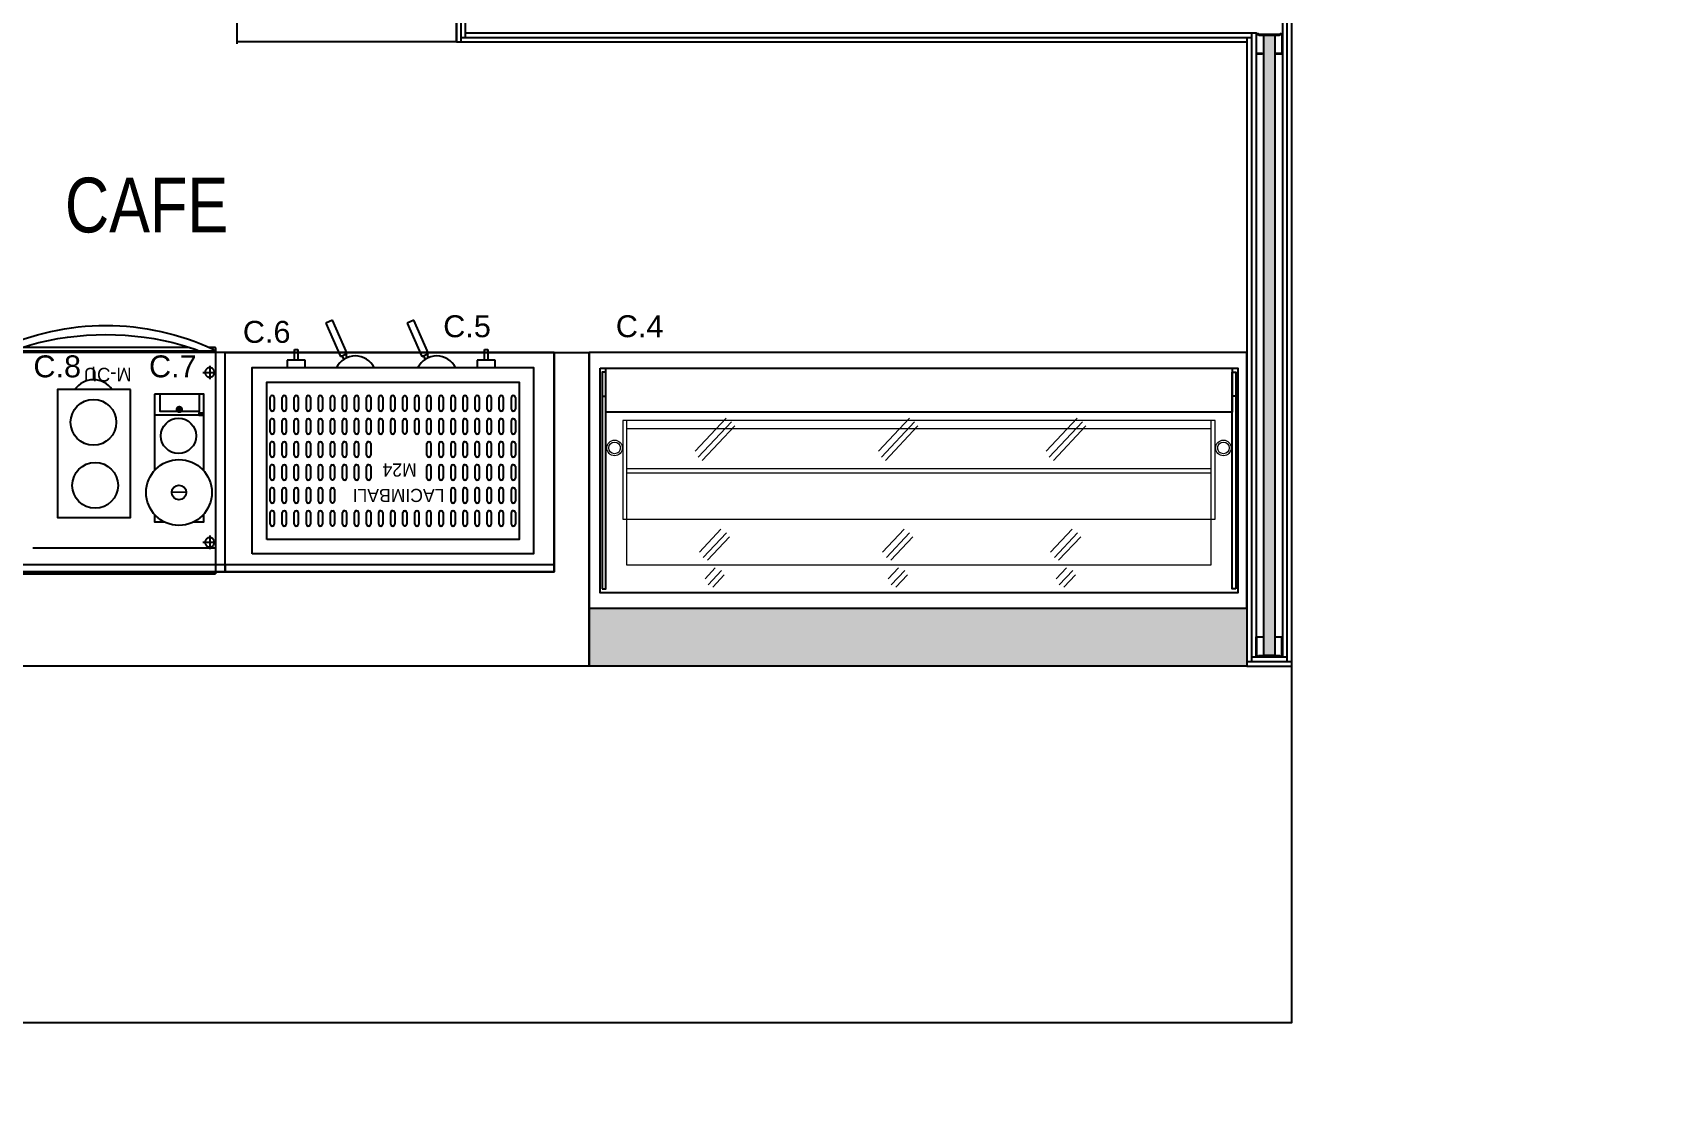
# Model space of a CAD drawing. Extents: x 58467 to 79089, y -33726 to -17391.
# Drawn here: x 69579.9 to 70025.9, y -19751.6 to -19455.5 of the extents above; entities that cross this region are included whole.
import ezdxf

# ---------------------------------------------------------------- set-up
doc = ezdxf.new("R2010")
doc.units = 0
doc.header["$LTSCALE"] = 100
doc.linetypes.add('DASHDOT', pattern=[1, 0.5, -0.25, 0, -0.25])
doc.linetypes.add('DASHED', pattern=[0.75, 0.5, -0.25])
for name, color, linetype in [('BA_elev2', 9, 'Continuous'), ('BA_elev4', 252, 'Continuous'), ('BA_furn-electronic', 230, 'Continuous'), ('BA_mat_insul', 8, 'Continuous'), ('BA_mat_metal', 122, 'Continuous'), ('BA_text_material', 12, 'Continuous'), ('BA_wall_gyps', 45, 'Continuous')]:
    doc.layers.add(name, color=color, linetype=linetype)
doc.layers.add('GRC-Ekipman', color=4, linetype='Continuous', lineweight=25)
doc.styles.add('antet', font='arial.ttf')
doc.styles.add('text2', font='arial.ttf', dxfattribs={"width": 0.8})

# ---------------------------------------------------------------- blocks, each defined once
blk = doc.blocks.new('A$C6D3E7C94')
blk.add_lwpolyline([(0, 0), (-180, 0), (-180, -70), (0, -70)], close=True)
at = {"layer": 'BA_elev4', "lineweight": 0}
for p, q in [((-151.01, -27.03), (-142.52, -17.98)), ((-150.17, -28.67), (-141.09, -19)), ((-149.05, -29.52), (-140.18, -20.06)), ((-100.88, -27.03), (-92.39, -17.98)), ((-100.04, -28.67), (-90.96, -19)), ((-98.92, -29.52), (-90.05, -20.06)), ((-54.92, -27.03), (-46.43, -17.98)), ((-54.09, -28.67), (-45.01, -19)), ((-52.97, -29.52), (-44.09, -20.06)), ((-149.83, -54.63), (-143.96, -48.38)), ((-99.7, -54.63), (-93.83, -48.38)), ((-53.75, -54.63), (-47.88, -48.38)), ((-148.8, -56.07), (-142.47, -49.32)), ((-147.63, -56.86), (-141.6, -50.43)), ((-98.67, -56.07), (-92.34, -49.32)), ((-97.5, -56.86), (-91.47, -50.43)), ((-52.71, -56.07), (-46.38, -49.32)), ((-51.55, -56.86), (-45.51, -50.43)), ((-148.31, -61.92), (-145.49, -58.91)), ((-147.47, -63.57), (-143.79, -59.64)), ((-146.19, -64.24), (-143.04, -60.88)), ((-98.18, -61.92), (-95.36, -58.91)), ((-97.34, -63.57), (-93.66, -59.64)), ((-96.06, -64.24), (-92.91, -60.88)), ((-52.22, -61.92), (-49.4, -58.91)), ((-51.39, -63.57), (-47.7, -59.64)), ((-50.11, -64.24), (-46.95, -60.88))]:
    blk.add_line(p, q, dxfattribs=at)
at = {"layer": 'BA_elev4'}
for points in [[(-177, -4.25), (-2.5, -4.25), (-2.5, -65.75), (-177, -65.75)], [(-175.45, -4.25), (-4.05, -4.25), (-4.05, -16.36), (-175.45, -16.36)], [(-176.48, -64.65), (-175.45, -64.65), (-175.45, -5.35), (-176.48, -5.35)], [(-176.48, -11.96), (-175.45, -11.96), (-175.45, -5.35), (-176.48, -5.35)], [(-3.02, -64.65), (-4.05, -64.65), (-4.05, -5.35), (-3.02, -5.35)], [(-3.02, -11.96), (-4.05, -11.96), (-4.05, -5.35), (-3.02, -5.35)]]:
    blk.add_lwpolyline(points, close=True, dxfattribs=at)
at = {"layer": 'BA_elev4', "lineweight": 0}
for points in [[(-170.79, -45.58), (-8.74, -45.58), (-8.74, -18.61), (-170.79, -18.61)], [(-169.76, -58.1), (-9.78, -58.1), (-9.78, -18.61), (-169.76, -18.61)], [(-169.76, -20.81), (-9.78, -20.81), (-9.78, -18.61), (-169.76, -18.61)], [(-169.76, -32.92), (-9.78, -32.92), (-9.78, -31.82), (-169.76, -31.82)]]:
    blk.add_lwpolyline(points, close=True, dxfattribs=at)
for centre, radius in [((-173.06, -26.11), 2.14), ((-173.06, -26.11), 1.59), ((-6.44, -26.11), 2.14), ((-6.44, -26.11), 1.59)]:
    blk.add_circle(centre, radius, dxfattribs=at)
blk = doc.blocks.new('A$C02462C33')
at = {"color": 251, "ltscale": 44}
for p, q in [((7.63, 71.5), (7.63, 71.6)), ((8.13, 72.1), (11.33, 72.1)), ((11.83, 71.6), (11.83, 71.5)), ((13.93, 71.5), (13.93, 71.6)), ((14.43, 72.1), (17.63, 72.1)), ((18.13, 71.6), (18.13, 71.5)), ((20.23, 71.5), (20.23, 71.6)), ((20.73, 72.1), (23.93, 72.1)), ((24.43, 71.6), (24.43, 71.5)), ((26.53, 71.5), (26.53, 71.6)), ((27.03, 72.1), (30.23, 72.1)), ((30.73, 71.6), (30.73, 71.5)), ((32.83, 71.5), (32.83, 71.6)), ((33.33, 72.1), (36.53, 72.1)), ((37.03, 71.6), (37.03, 71.5)), ((39.13, 71.5), (39.13, 71.6)), ((39.63, 72.1), (42.83, 72.1)), ((43.33, 71.6), (43.33, 71.5)), ((7.63, 68.2), (7.63, 68.3)), ((11.33, 71), (8.13, 71)), ((8.13, 68.8), (11.33, 68.8)), ((11.33, 67.7), (8.13, 67.7)), ((11.83, 68.3), (11.83, 68.2)), ((13.93, 68.2), (13.93, 68.3)), ((17.63, 71), (14.43, 71)), ((14.43, 68.8), (17.63, 68.8)), ((17.63, 67.7), (14.43, 67.7)), ((18.13, 68.3), (18.13, 68.2)), ((20.23, 68.2), (20.23, 68.3)), ((23.93, 71), (20.73, 71)), ((20.73, 68.8), (23.93, 68.8)), ((23.93, 67.7), (20.73, 67.7)), ((24.43, 68.3), (24.43, 68.2)), ((26.53, 68.2), (26.53, 68.3)), ((30.23, 71), (27.03, 71)), ((27.03, 68.8), (30.23, 68.8)), ((30.23, 67.7), (27.03, 67.7)), ((30.73, 68.3), (30.73, 68.2)), ((32.83, 68.2), (32.83, 68.3)), ((36.53, 71), (33.33, 71)), ((33.33, 68.8), (36.53, 68.8)), ((36.53, 67.7), (33.33, 67.7)), ((37.03, 68.3), (37.03, 68.2)), ((39.13, 68.2), (39.13, 68.3)), ((42.83, 71), (39.63, 71)), ((39.63, 68.8), (42.83, 68.8)), ((42.83, 67.7), (39.63, 67.7)), ((43.33, 68.3), (43.33, 68.2)), ((7.63, 64.9), (7.63, 65)), ((8.13, 65.5), (11.33, 65.5)), ((11.33, 64.4), (8.13, 64.4)), ((11.83, 65), (11.83, 64.9)), ((13.93, 64.9), (13.93, 65)), ((14.43, 65.5), (17.63, 65.5)), ((17.63, 64.4), (14.43, 64.4)), ((18.13, 65), (18.13, 64.9)), ((20.23, 64.9), (20.23, 65)), ((20.73, 65.5), (23.93, 65.5)), ((23.93, 64.4), (20.73, 64.4)), ((24.43, 65), (24.43, 64.9)), ((26.53, 64.9), (26.53, 65)), ((27.03, 65.5), (30.23, 65.5)), ((30.23, 64.4), (27.03, 64.4)), ((30.73, 65), (30.73, 64.9)), ((32.83, 64.9), (32.83, 65)), ((33.33, 65.5), (36.53, 65.5)), ((36.53, 64.4), (33.33, 64.4)), ((37.03, 65), (37.03, 64.9)), ((39.13, 64.9), (39.13, 65)), ((39.63, 65.5), (42.83, 65.5)), ((42.83, 64.4), (39.63, 64.4)), ((43.33, 65), (43.33, 64.9)), ((7.63, 61.6), (7.63, 61.7)), ((7.63, 58.3), (7.63, 58.4)), ((8.13, 62.2), (11.33, 62.2)), ((11.33, 61.1), (8.13, 61.1)), ((8.13, 58.9), (11.33, 58.9)), ((11.83, 61.7), (11.83, 61.6)), ((11.83, 58.4), (11.83, 58.3)), ((13.93, 61.6), (13.93, 61.7)), ((13.93, 58.3), (13.93, 58.4)), ((14.43, 62.2), (17.63, 62.2)), ((17.63, 61.1), (14.43, 61.1)), ((14.43, 58.9), (17.63, 58.9)), ((18.13, 61.7), (18.13, 61.6)), ((18.13, 58.4), (18.13, 58.3)), ((20.23, 61.6), (20.23, 61.7)), ((20.23, 58.3), (20.23, 58.4)), ((20.73, 62.2), (23.93, 62.2)), ((23.93, 61.1), (20.73, 61.1)), ((20.73, 58.9), (23.93, 58.9)), ((24.43, 61.7), (24.43, 61.6)), ((24.43, 58.4), (24.43, 58.3)), ((26.53, 61.6), (26.53, 61.7)), ((26.53, 58.3), (26.53, 58.4)), ((27.03, 62.2), (30.23, 62.2)), ((30.23, 61.1), (27.03, 61.1)), ((27.03, 58.9), (30.23, 58.9)), ((30.73, 61.7), (30.73, 61.6)), ((30.73, 58.4), (30.73, 58.3)), ((32.83, 61.6), (32.83, 61.7)), ((32.83, 58.3), (32.83, 58.4)), ((33.33, 62.2), (36.53, 62.2)), ((36.53, 61.1), (33.33, 61.1)), ((33.33, 58.9), (36.53, 58.9)), ((37.03, 61.7), (37.03, 61.6)), ((37.03, 58.4), (37.03, 58.3)), ((39.13, 61.6), (39.13, 61.7)), ((39.13, 58.3), (39.13, 58.4)), ((39.63, 62.2), (42.83, 62.2)), ((42.83, 61.1), (39.63, 61.1)), ((39.63, 58.9), (42.83, 58.9)), ((43.33, 61.7), (43.33, 61.6)), ((43.33, 58.4), (43.33, 58.3)), ((7.63, 55), (7.63, 55.1)), ((11.33, 57.8), (8.13, 57.8)), ((8.13, 55.6), (11.33, 55.6)), ((11.33, 54.5), (8.13, 54.5)), ((11.83, 55.1), (11.83, 55)), ((13.93, 55), (13.93, 55.1)), ((17.63, 57.8), (14.43, 57.8)), ((14.43, 55.6), (17.63, 55.6)), ((17.63, 54.5), (14.43, 54.5)), ((18.13, 55.1), (18.13, 55)), ((20.23, 55), (20.23, 55.1)), ((23.93, 57.8), (20.73, 57.8)), ((20.73, 55.6), (23.93, 55.6)), ((23.93, 54.5), (20.73, 54.5)), ((24.43, 55.1), (24.43, 55)), ((26.53, 55), (26.53, 55.1)), ((30.23, 57.8), (27.03, 57.8)), ((27.03, 55.6), (30.23, 55.6)), ((30.23, 54.5), (27.03, 54.5)), ((30.73, 55.1), (30.73, 55)), ((32.83, 55), (32.83, 55.1)), ((36.53, 57.8), (33.33, 57.8)), ((33.33, 55.6), (36.53, 55.6)), ((36.53, 54.5), (33.33, 54.5)), ((37.03, 55.1), (37.03, 55)), ((39.13, 55), (39.13, 55.1)), ((42.83, 57.8), (39.63, 57.8)), ((39.63, 55.6), (42.83, 55.6)), ((42.83, 54.5), (39.63, 54.5)), ((43.33, 55.1), (43.33, 55)), ((7.63, 51.7), (7.63, 51.8)), ((8.13, 52.3), (11.33, 52.3)), ((11.33, 51.2), (8.13, 51.2)), ((11.83, 51.8), (11.83, 51.7)), ((20.23, 51.7), (20.23, 51.8)), ((20.73, 52.3), (23.93, 52.3)), ((23.93, 51.2), (20.73, 51.2)), ((24.43, 51.8), (24.43, 51.7)), ((26.53, 51.7), (26.53, 51.8)), ((27.03, 52.3), (30.23, 52.3)), ((30.23, 51.2), (27.03, 51.2)), ((30.73, 51.8), (30.73, 51.7)), ((32.83, 51.7), (32.83, 51.8)), ((33.33, 52.3), (36.53, 52.3)), ((36.53, 51.2), (33.33, 51.2)), ((37.03, 51.8), (37.03, 51.7)), ((39.13, 51.7), (39.13, 51.8)), ((39.63, 52.3), (42.83, 52.3)), ((42.83, 51.2), (39.63, 51.2)), ((43.33, 51.8), (43.33, 51.7)), ((7.63, 48.4), (7.63, 48.5)), ((7.63, 45.1), (7.63, 45.2)), ((8.13, 49), (11.33, 49)), ((11.33, 47.9), (8.13, 47.9)), ((8.13, 45.7), (11.33, 45.7)), ((11.83, 48.5), (11.83, 48.4)), ((11.83, 45.2), (11.83, 45.1)), ((20.23, 48.4), (20.23, 48.5)), ((20.23, 45.1), (20.23, 45.2)), ((20.73, 49), (23.93, 49)), ((23.93, 47.9), (20.73, 47.9)), ((20.73, 45.7), (23.93, 45.7)), ((24.43, 48.5), (24.43, 48.4)), ((24.43, 45.2), (24.43, 45.1)), ((26.53, 48.4), (26.53, 48.5)), ((26.53, 45.1), (26.53, 45.2)), ((27.03, 49), (30.23, 49)), ((30.23, 47.9), (27.03, 47.9)), ((27.03, 45.7), (30.23, 45.7)), ((30.73, 48.5), (30.73, 48.4)), ((30.73, 45.2), (30.73, 45.1)), ((32.83, 48.4), (32.83, 48.5)), ((32.83, 45.1), (32.83, 45.2)), ((33.33, 49), (36.53, 49)), ((36.53, 47.9), (33.33, 47.9)), ((33.33, 45.7), (36.53, 45.7)), ((37.03, 48.5), (37.03, 48.4)), ((37.03, 45.2), (37.03, 45.1)), ((39.13, 48.4), (39.13, 48.5)), ((39.13, 45.1), (39.13, 45.2)), ((39.63, 49), (42.83, 49)), ((42.83, 47.9), (39.63, 47.9)), ((39.63, 45.7), (42.83, 45.7)), ((43.33, 48.5), (43.33, 48.4)), ((43.33, 45.2), (43.33, 45.1)), ((7.63, 41.8), (7.63, 41.9)), ((11.33, 44.6), (8.13, 44.6)), ((8.13, 42.4), (11.33, 42.4)), ((11.33, 41.3), (8.13, 41.3)), ((11.83, 41.9), (11.83, 41.8)), ((23.93, 44.6), (20.73, 44.6)), ((30.23, 44.6), (27.03, 44.6)), ((32.83, 41.8), (32.83, 41.9)), ((36.53, 44.6), (33.33, 44.6)), ((33.33, 42.4), (36.53, 42.4)), ((36.53, 41.3), (33.33, 41.3)), ((37.03, 41.9), (37.03, 41.8)), ((39.13, 41.8), (39.13, 41.9)), ((42.83, 44.6), (39.63, 44.6)), ((39.63, 42.4), (42.83, 42.4)), ((42.83, 41.3), (39.63, 41.3)), ((43.33, 41.9), (43.33, 41.8)), ((7.63, 38.5), (7.63, 38.6)), ((8.13, 39.1), (11.33, 39.1)), ((11.33, 38), (8.13, 38)), ((8.13, 35.8), (11.33, 35.8)), ((11.83, 38.6), (11.83, 38.5)), ((32.83, 38.5), (32.83, 38.6)), ((33.33, 39.1), (36.53, 39.1)), ((36.53, 38), (33.33, 38)), ((33.33, 35.8), (36.53, 35.8)), ((37.03, 38.6), (37.03, 38.5)), ((39.13, 38.5), (39.13, 38.6)), ((39.63, 39.1), (42.83, 39.1)), ((42.83, 38), (39.63, 38)), ((39.63, 35.8), (42.83, 35.8)), ((43.33, 38.6), (43.33, 38.5)), ((7.63, 35.2), (7.63, 35.3)), ((7.63, 31.9), (7.63, 32)), ((11.33, 34.7), (8.13, 34.7)), ((8.13, 32.5), (11.33, 32.5)), ((11.33, 31.4), (8.13, 31.4)), ((11.83, 35.3), (11.83, 35.2)), ((11.83, 32), (11.83, 31.9)), ((32.83, 35.2), (32.83, 35.3)), ((32.83, 31.9), (32.83, 32)), ((36.53, 34.7), (33.33, 34.7)), ((33.33, 32.5), (36.53, 32.5)), ((36.53, 31.4), (33.33, 31.4)), ((37.03, 35.3), (37.03, 35.2)), ((37.03, 32), (37.03, 31.9)), ((39.13, 35.2), (39.13, 35.3)), ((39.13, 31.9), (39.13, 32)), ((42.83, 34.7), (39.63, 34.7)), ((39.63, 32.5), (42.83, 32.5)), ((42.83, 31.4), (39.63, 31.4)), ((43.33, 35.3), (43.33, 35.2)), ((43.33, 32), (43.33, 31.9)), ((7.63, 28.6), (7.63, 28.7)), ((8.13, 29.2), (11.33, 29.2)), ((11.33, 28.1), (8.13, 28.1)), ((11.83, 28.7), (11.83, 28.6)), ((20.23, 28.6), (20.23, 28.7)), ((20.73, 29.2), (23.93, 29.2)), ((23.93, 28.1), (20.73, 28.1)), ((24.43, 28.7), (24.43, 28.6)), ((26.53, 28.6), (26.53, 28.7)), ((27.03, 29.2), (30.23, 29.2)), ((30.23, 28.1), (27.03, 28.1)), ((30.73, 28.7), (30.73, 28.6)), ((32.83, 28.6), (32.83, 28.7)), ((33.33, 29.2), (36.53, 29.2)), ((36.53, 28.1), (33.33, 28.1)), ((37.03, 28.7), (37.03, 28.6)), ((39.13, 28.6), (39.13, 28.7)), ((39.63, 29.2), (42.83, 29.2)), ((42.83, 28.1), (39.63, 28.1)), ((43.33, 28.7), (43.33, 28.6)), ((7.63, 25.3), (7.63, 25.4)), ((8.13, 25.9), (11.33, 25.9)), ((11.33, 24.8), (8.13, 24.8)), ((8.13, 22.6), (11.33, 22.6)), ((11.83, 25.4), (11.83, 25.3)), ((14.43, 22.6), (17.63, 22.6)), ((20.23, 25.3), (20.23, 25.4)), ((20.73, 25.9), (23.93, 25.9)), ((23.93, 24.8), (20.73, 24.8)), ((20.73, 22.6), (23.93, 22.6)), ((24.43, 25.4), (24.43, 25.3)), ((26.53, 25.3), (26.53, 25.4)), ((27.03, 25.9), (30.23, 25.9)), ((30.23, 24.8), (27.03, 24.8)), ((27.03, 22.6), (30.23, 22.6)), ((30.73, 25.4), (30.73, 25.3)), ((32.83, 25.3), (32.83, 25.4)), ((33.33, 25.9), (36.53, 25.9)), ((36.53, 24.8), (33.33, 24.8)), ((33.33, 22.6), (36.53, 22.6)), ((37.03, 25.4), (37.03, 25.3)), ((39.13, 25.3), (39.13, 25.4)), ((39.63, 25.9), (42.83, 25.9)), ((42.83, 24.8), (39.63, 24.8)), ((39.63, 22.6), (42.83, 22.6)), ((43.33, 25.4), (43.33, 25.3)), ((7.63, 22), (7.63, 22.1)), ((7.63, 18.7), (7.63, 18.8)), ((11.33, 21.5), (8.13, 21.5)), ((8.13, 19.3), (11.33, 19.3)), ((11.33, 18.2), (8.13, 18.2)), ((11.83, 22.1), (11.83, 22)), ((11.83, 18.8), (11.83, 18.7)), ((13.93, 22), (13.93, 22.1)), ((13.93, 18.7), (13.93, 18.8)), ((17.63, 21.5), (14.43, 21.5)), ((14.43, 19.3), (17.63, 19.3)), ((17.63, 18.2), (14.43, 18.2)), ((18.13, 22.1), (18.13, 22)), ((18.13, 18.8), (18.13, 18.7)), ((20.23, 22), (20.23, 22.1)), ((20.23, 18.7), (20.23, 18.8)), ((23.93, 21.5), (20.73, 21.5)), ((20.73, 19.3), (23.93, 19.3)), ((23.93, 18.2), (20.73, 18.2)), ((24.43, 22.1), (24.43, 22)), ((24.43, 18.8), (24.43, 18.7)), ((26.53, 22), (26.53, 22.1)), ((26.53, 18.7), (26.53, 18.8)), ((30.23, 21.5), (27.03, 21.5)), ((27.03, 19.3), (30.23, 19.3)), ((30.23, 18.2), (27.03, 18.2)), ((30.73, 22.1), (30.73, 22)), ((30.73, 18.8), (30.73, 18.7)), ((32.83, 22), (32.83, 22.1)), ((32.83, 18.7), (32.83, 18.8)), ((36.53, 21.5), (33.33, 21.5)), ((33.33, 19.3), (36.53, 19.3)), ((36.53, 18.2), (33.33, 18.2)), ((37.03, 22.1), (37.03, 22)), ((37.03, 18.8), (37.03, 18.7)), ((39.13, 22), (39.13, 22.1)), ((39.13, 18.7), (39.13, 18.8)), ((42.83, 21.5), (39.63, 21.5)), ((39.63, 19.3), (42.83, 19.3)), ((42.83, 18.2), (39.63, 18.2)), ((43.33, 22.1), (43.33, 22)), ((43.33, 18.8), (43.33, 18.7)), ((7.63, 15.4), (7.63, 15.5)), ((8.13, 16), (11.33, 16)), ((11.33, 14.9), (8.13, 14.9)), ((11.83, 15.5), (11.83, 15.4)), ((13.93, 15.4), (13.93, 15.5)), ((14.43, 16), (17.63, 16)), ((17.63, 14.9), (14.43, 14.9)), ((18.13, 15.5), (18.13, 15.4)), ((20.23, 15.4), (20.23, 15.5)), ((20.73, 16), (23.93, 16)), ((23.93, 14.9), (20.73, 14.9)), ((24.43, 15.5), (24.43, 15.4)), ((26.53, 15.4), (26.53, 15.5)), ((27.03, 16), (30.23, 16)), ((30.23, 14.9), (27.03, 14.9)), ((30.73, 15.5), (30.73, 15.4)), ((32.83, 15.4), (32.83, 15.5)), ((33.33, 16), (36.53, 16)), ((36.53, 14.9), (33.33, 14.9)), ((37.03, 15.5), (37.03, 15.4)), ((39.13, 15.4), (39.13, 15.5)), ((39.63, 16), (42.83, 16)), ((42.83, 14.9), (39.63, 14.9)), ((43.33, 15.5), (43.33, 15.4)), ((7.63, 12.1), (7.63, 12.2)), ((8.13, 12.7), (11.33, 12.7)), ((11.33, 11.6), (8.13, 11.6)), ((8.13, 9.4), (11.33, 9.4)), ((11.83, 12.2), (11.83, 12.1)), ((13.93, 12.1), (13.93, 12.2)), ((14.43, 12.7), (17.63, 12.7)), ((17.63, 11.6), (14.43, 11.6)), ((14.43, 9.4), (17.63, 9.4)), ((18.13, 12.2), (18.13, 12.1)), ((20.23, 12.1), (20.23, 12.2)), ((20.73, 12.7), (23.93, 12.7)), ((23.93, 11.6), (20.73, 11.6)), ((20.73, 9.4), (23.93, 9.4)), ((24.43, 12.2), (24.43, 12.1)), ((26.53, 12.1), (26.53, 12.2)), ((27.03, 12.7), (30.23, 12.7)), ((30.23, 11.6), (27.03, 11.6)), ((27.03, 9.4), (30.23, 9.4)), ((30.73, 12.2), (30.73, 12.1)), ((32.83, 12.1), (32.83, 12.2)), ((33.33, 12.7), (36.53, 12.7)), ((36.53, 11.6), (33.33, 11.6)), ((33.33, 9.4), (36.53, 9.4)), ((37.03, 12.2), (37.03, 12.1)), ((39.13, 12.1), (39.13, 12.2)), ((39.63, 12.7), (42.83, 12.7)), ((42.83, 11.6), (39.63, 11.6)), ((39.63, 9.4), (42.83, 9.4)), ((43.33, 12.2), (43.33, 12.1)), ((7.63, 8.8), (7.63, 8.9)), ((7.63, 5.5), (7.63, 5.6)), ((11.33, 8.3), (8.13, 8.3)), ((8.13, 6.1), (11.33, 6.1)), ((11.33, 5), (8.13, 5)), ((11.83, 8.9), (11.83, 8.8)), ((11.83, 5.6), (11.83, 5.5)), ((13.93, 8.8), (13.93, 8.9)), ((13.93, 5.5), (13.93, 5.6)), ((17.63, 8.3), (14.43, 8.3)), ((14.43, 6.1), (17.63, 6.1)), ((17.63, 5), (14.43, 5)), ((18.13, 8.9), (18.13, 8.8)), ((18.13, 5.6), (18.13, 5.5)), ((20.23, 8.8), (20.23, 8.9)), ((20.23, 5.5), (20.23, 5.6)), ((23.93, 8.3), (20.73, 8.3)), ((20.73, 6.1), (23.93, 6.1)), ((23.93, 5), (20.73, 5)), ((24.43, 8.9), (24.43, 8.8)), ((24.43, 5.6), (24.43, 5.5)), ((26.53, 8.8), (26.53, 8.9)), ((26.53, 5.5), (26.53, 5.6)), ((30.23, 8.3), (27.03, 8.3)), ((27.03, 6.1), (30.23, 6.1)), ((30.23, 5), (27.03, 5)), ((30.73, 8.9), (30.73, 8.8)), ((30.73, 5.6), (30.73, 5.5)), ((32.83, 8.8), (32.83, 8.9)), ((32.83, 5.5), (32.83, 5.6)), ((36.53, 8.3), (33.33, 8.3)), ((33.33, 6.1), (36.53, 6.1)), ((36.53, 5), (33.33, 5)), ((37.03, 8.9), (37.03, 8.8)), ((37.03, 5.6), (37.03, 5.5)), ((39.13, 8.8), (39.13, 8.9)), ((39.13, 5.5), (39.13, 5.6)), ((42.83, 8.3), (39.63, 8.3)), ((39.63, 6.1), (42.83, 6.1)), ((42.83, 5), (39.63, 5)), ((43.33, 8.9), (43.33, 8.8)), ((43.33, 5.6), (43.33, 5.5))]:
    blk.add_line(p, q, dxfattribs=at)
at = {"color": 45}
for p, q in [((53.07, 67.48), (51, 67.48)), ((53.07, 62.54), (53.07, 67.48)), ((51, 62.54), (53.07, 62.54)), ((53.07, 65.47), (55.97, 65.47)), ((55.97, 64.55), (53.07, 64.55)), ((55.97, 65.47), (55.97, 64.55)), ((63.17, 56.88), (54.07, 52.85)), ((54.87, 51.03), (63.97, 55.06)), ((63.97, 55.06), (63.17, 56.88)), ((53.3, 51.93), (54.28, 52.36)), ((54.65, 51.52), (53.74, 51.12)), ((54.07, 52.85), (54.87, 51.03)), ((63.17, 34.6), (54.07, 30.57)), ((54.87, 28.75), (63.97, 32.78)), ((63.97, 32.78), (63.17, 34.6)), ((53.3, 29.65), (54.28, 30.09)), ((54.65, 29.24), (53.74, 28.84)), ((54.07, 30.57), (54.87, 28.75)), ((53.07, 15.44), (51, 15.44)), ((53.07, 10.5), (53.07, 15.44)), ((53.07, 13.43), (55.97, 13.43)), ((55.97, 13.43), (55.97, 12.51)), ((51, 10.5), (53.07, 10.5)), ((55.97, 12.51), (53.07, 12.51))]:
    blk.add_line(p, q, dxfattribs=at)
at = {"color": 4}
blk.add_lwpolyline([(0, 77), (51, 77), (51, 0), (0, 0), (0, 77)], dxfattribs=at)
blk.add_lwpolyline([(4, 73), (47, 73), (47, 4), (4, 4)], close=True, dxfattribs=at)
at = {"color": 251, "ltscale": 44}
for centre, start, end in [((8.13, 71.6), 90, 180), ((8.13, 71.5), 180, 270), ((11.33, 71.6), 360, 90), ((11.33, 71.5), 270, 0), ((14.43, 71.6), 90, 180), ((14.43, 71.5), 180, 270), ((17.63, 71.6), 360, 90), ((17.63, 71.5), 270, 0), ((20.73, 71.6), 90, 180), ((20.73, 71.5), 180, 270), ((23.93, 71.6), 360, 90), ((23.93, 71.5), 270, 0), ((27.03, 71.6), 90, 180), ((27.03, 71.5), 180, 270), ((30.23, 71.6), 360, 90), ((30.23, 71.5), 270, 0), ((33.33, 71.6), 90, 180), ((33.33, 71.5), 180, 270), ((36.53, 71.6), 360, 90), ((36.53, 71.5), 270, 0), ((39.63, 71.6), 90, 180), ((39.63, 71.5), 180, 270), ((42.83, 71.6), 360, 90), ((42.83, 71.5), 270, 0), ((8.13, 68.3), 90, 180), ((8.13, 68.2), 180, 270), ((11.33, 68.3), 0, 90), ((11.33, 68.2), 270, 0), ((14.43, 68.3), 90, 180), ((14.43, 68.2), 180, 270), ((17.63, 68.3), 0, 90), ((17.63, 68.2), 270, 0), ((20.73, 68.3), 90, 180), ((20.73, 68.2), 180, 270), ((23.93, 68.3), 0, 90), ((23.93, 68.2), 270, 0), ((27.03, 68.3), 90, 180), ((27.03, 68.2), 180, 270), ((30.23, 68.3), 0, 90), ((30.23, 68.2), 270, 0), ((33.33, 68.3), 90, 180), ((33.33, 68.2), 180, 270), ((36.53, 68.3), 0, 90), ((36.53, 68.2), 270, 0), ((39.63, 68.3), 90, 180), ((39.63, 68.2), 180, 270), ((42.83, 68.3), 0, 90), ((42.83, 68.2), 270, 0), ((8.13, 65), 90, 180), ((8.13, 64.9), 180, 270), ((11.33, 65), 0, 90), ((11.33, 64.9), 270, 0), ((14.43, 65), 90, 180), ((14.43, 64.9), 180, 270), ((17.63, 65), 0, 90), ((17.63, 64.9), 270, 0), ((20.73, 65), 90, 180), ((20.73, 64.9), 180, 270), ((23.93, 65), 0, 90), ((23.93, 64.9), 270, 0), ((27.03, 65), 90, 180), ((27.03, 64.9), 180, 270), ((30.23, 65), 0, 90), ((30.23, 64.9), 270, 0), ((33.33, 65), 90, 180), ((33.33, 64.9), 180, 270), ((36.53, 65), 0, 90), ((36.53, 64.9), 270, 0), ((39.63, 65), 90, 180), ((39.63, 64.9), 180, 270), ((42.83, 65), 0, 90), ((42.83, 64.9), 270, 0), ((8.13, 61.7), 90, 180), ((8.13, 61.6), 180, 270), ((8.13, 58.4), 90, 180), ((8.13, 58.3), 180, 270), ((11.33, 61.7), 0, 90), ((11.33, 61.6), 270, 0), ((11.33, 58.4), 0, 90), ((11.33, 58.3), 270, 0), ((14.43, 61.7), 90, 180), ((14.43, 61.6), 180, 270), ((14.43, 58.4), 90, 180), ((14.43, 58.3), 180, 270), ((17.63, 61.7), 0, 90), ((17.63, 61.6), 270, 0), ((17.63, 58.4), 0, 90), ((17.63, 58.3), 270, 0), ((20.73, 61.7), 90, 180), ((20.73, 61.6), 180, 270), ((20.73, 58.4), 90, 180), ((20.73, 58.3), 180, 270), ((23.93, 61.7), 0, 90), ((23.93, 61.6), 270, 0), ((23.93, 58.4), 0, 90), ((23.93, 58.3), 270, 0), ((27.03, 61.7), 90, 180), ((27.03, 61.6), 180, 270), ((27.03, 58.4), 90, 180), ((27.03, 58.3), 180, 270), ((30.23, 61.7), 0, 90), ((30.23, 61.6), 270, 0), ((30.23, 58.4), 0, 90), ((30.23, 58.3), 270, 0), ((33.33, 61.7), 90, 180), ((33.33, 61.6), 180, 270), ((33.33, 58.4), 90, 180), ((33.33, 58.3), 180, 270), ((36.53, 61.7), 0, 90), ((36.53, 61.6), 270, 0), ((36.53, 58.4), 0, 90), ((36.53, 58.3), 270, 0), ((39.63, 61.7), 90, 180), ((39.63, 61.6), 180, 270), ((39.63, 58.4), 90, 180), ((39.63, 58.3), 180, 270), ((42.83, 61.7), 0, 90), ((42.83, 61.6), 270, 0), ((42.83, 58.4), 0, 90), ((42.83, 58.3), 270, 0), ((8.13, 55.1), 90, 180), ((8.13, 55), 180, 270), ((11.33, 55.1), 0, 90), ((11.33, 55), 270, 0), ((14.43, 55.1), 90, 180), ((14.43, 55), 180, 270), ((17.63, 55.1), 0, 90), ((17.63, 55), 270, 0), ((20.73, 55.1), 90, 180), ((20.73, 55), 180, 270), ((23.93, 55.1), 0, 90), ((23.93, 55), 270, 0), ((27.03, 55.1), 90, 180), ((27.03, 55), 180, 270), ((30.23, 55.1), 0, 90), ((30.23, 55), 270, 0), ((33.33, 55.1), 90, 180), ((33.33, 55), 180, 270), ((36.53, 55.1), 0, 90), ((36.53, 55), 270, 0), ((39.63, 55.1), 90, 180), ((39.63, 55), 180, 270), ((42.83, 55.1), 0, 90), ((42.83, 55), 270, 0), ((8.13, 51.8), 90, 180), ((8.13, 51.7), 180, 270), ((11.33, 51.8), 360, 90), ((11.33, 51.7), 270, 0), ((20.73, 51.8), 90, 180), ((20.73, 51.7), 180, 270), ((23.93, 51.8), 360, 90), ((23.93, 51.7), 270, 0), ((27.03, 51.8), 90, 180), ((27.03, 51.7), 180, 270), ((30.23, 51.8), 360, 90), ((30.23, 51.7), 270, 0), ((33.33, 51.8), 90, 180), ((33.33, 51.7), 180, 270), ((36.53, 51.8), 360, 90), ((36.53, 51.7), 270, 0), ((39.63, 51.8), 90, 180), ((39.63, 51.7), 180, 270), ((42.83, 51.8), 360, 90), ((42.83, 51.7), 270, 0), ((8.13, 48.5), 90, 180), ((8.13, 48.4), 180, 270), ((8.13, 45.2), 90, 180), ((8.13, 45.1), 180, 270), ((11.33, 48.5), 360, 90), ((11.33, 48.4), 270, 0), ((11.33, 45.2), 360, 90), ((11.33, 45.1), 270, 0), ((20.73, 48.5), 90, 180), ((20.73, 48.4), 180, 270), ((20.73, 45.2), 90, 180), ((20.73, 45.1), 180, 270), ((23.93, 48.5), 360, 90), ((23.93, 48.4), 270, 0), ((23.93, 45.2), 360, 90), ((23.93, 45.1), 270, 0), ((27.03, 48.5), 90, 180), ((27.03, 48.4), 180, 270), ((27.03, 45.2), 90, 180), ((27.03, 45.1), 180, 270), ((30.23, 48.5), 360, 90), ((30.23, 48.4), 270, 0), ((30.23, 45.2), 360, 90), ((30.23, 45.1), 270, 0), ((33.33, 48.5), 90, 180), ((33.33, 48.4), 180, 270), ((33.33, 45.2), 90, 180), ((33.33, 45.1), 180, 270), ((36.53, 48.5), 360, 90), ((36.53, 48.4), 270, 0), ((36.53, 45.2), 360, 90), ((36.53, 45.1), 270, 0), ((39.63, 48.5), 90, 180), ((39.63, 48.4), 180, 270), ((39.63, 45.2), 90, 180), ((39.63, 45.1), 180, 270), ((42.83, 48.5), 360, 90), ((42.83, 48.4), 270, 0), ((42.83, 45.2), 360, 90), ((42.83, 45.1), 270, 0), ((8.13, 41.9), 90, 180), ((8.13, 41.8), 180, 270), ((11.33, 41.9), 360, 90), ((11.33, 41.8), 270, 0), ((33.33, 41.9), 90, 180), ((33.33, 41.8), 180, 270), ((36.53, 41.9), 360, 90), ((36.53, 41.8), 270, 0), ((39.63, 41.9), 90, 180), ((39.63, 41.8), 180, 270), ((42.83, 41.9), 360, 90), ((42.83, 41.8), 270, 0), ((8.13, 38.6), 90, 180), ((8.13, 38.5), 180, 270), ((8.13, 35.3), 90, 180), ((11.33, 38.6), 360, 90), ((11.33, 38.5), 270, 0), ((11.33, 35.3), 0, 90), ((33.33, 38.6), 90, 180), ((33.33, 38.5), 180, 270), ((33.33, 35.3), 90, 180), ((36.53, 38.6), 360, 90), ((36.53, 38.5), 270, 0), ((36.53, 35.3), 0, 90), ((39.63, 38.6), 90, 180), ((39.63, 38.5), 180, 270), ((39.63, 35.3), 90, 180), ((42.83, 38.6), 360, 90), ((42.83, 38.5), 270, 0), ((42.83, 35.3), 0, 90), ((8.13, 35.2), 180, 270), ((8.13, 32), 90, 180), ((8.13, 31.9), 180, 270), ((11.33, 35.2), 270, 0), ((11.33, 32), 0, 90), ((11.33, 31.9), 270, 0), ((33.33, 35.2), 180, 270), ((33.33, 32), 90, 180), ((33.33, 31.9), 180, 270), ((36.53, 35.2), 270, 0), ((36.53, 32), 0, 90), ((36.53, 31.9), 270, 0), ((39.63, 35.2), 180, 270), ((39.63, 32), 90, 180), ((39.63, 31.9), 180, 270), ((42.83, 35.2), 270, 0), ((42.83, 32), 0, 90), ((42.83, 31.9), 270, 0), ((8.13, 28.7), 90, 180), ((8.13, 28.6), 180, 270), ((11.33, 28.7), 0, 90), ((11.33, 28.6), 270, 0), ((20.73, 28.7), 90, 180), ((20.73, 28.6), 180, 270), ((23.93, 28.7), 0, 90), ((23.93, 28.6), 270, 0), ((27.03, 28.7), 90, 180), ((27.03, 28.6), 180, 270), ((30.23, 28.7), 0, 90), ((30.23, 28.6), 270, 0), ((33.33, 28.7), 90, 180), ((33.33, 28.6), 180, 270), ((36.53, 28.7), 0, 90), ((36.53, 28.6), 270, 0), ((39.63, 28.7), 90, 180), ((39.63, 28.6), 180, 270), ((42.83, 28.7), 0, 90), ((42.83, 28.6), 270, 0), ((8.13, 25.4), 90, 180), ((8.13, 25.3), 180, 270), ((8.13, 22.1), 90, 180), ((11.33, 25.4), 0, 90), ((11.33, 25.3), 270, 0), ((11.33, 22.1), 0, 90), ((14.43, 22.1), 90, 180), ((17.63, 22.1), 0, 90), ((20.73, 25.4), 90, 180), ((20.73, 25.3), 180, 270), ((20.73, 22.1), 90, 180), ((23.93, 25.4), 0, 90), ((23.93, 25.3), 270, 0), ((23.93, 22.1), 0, 90), ((27.03, 25.4), 90, 180), ((27.03, 25.3), 180, 270), ((27.03, 22.1), 90, 180), ((30.23, 25.4), 0, 90), ((30.23, 25.3), 270, 0), ((30.23, 22.1), 0, 90), ((33.33, 25.4), 90, 180), ((33.33, 25.3), 180, 270), ((33.33, 22.1), 90, 180), ((36.53, 25.4), 0, 90), ((36.53, 25.3), 270, 0), ((36.53, 22.1), 0, 90), ((39.63, 25.4), 90, 180), ((39.63, 25.3), 180, 270), ((39.63, 22.1), 90, 180), ((42.83, 25.4), 0, 90), ((42.83, 25.3), 270, 0), ((42.83, 22.1), 0, 90), ((8.13, 22), 180, 270), ((8.13, 18.8), 90, 180), ((8.13, 18.7), 180, 270), ((11.33, 22), 270, 0), ((11.33, 18.8), 360, 90), ((11.33, 18.7), 270, 0), ((14.43, 22), 180, 270), ((14.43, 18.8), 90, 180), ((14.43, 18.7), 180, 270), ((17.63, 22), 270, 0), ((17.63, 18.8), 360, 90), ((17.63, 18.7), 270, 0), ((20.73, 22), 180, 270), ((20.73, 18.8), 90, 180), ((20.73, 18.7), 180, 270), ((23.93, 22), 270, 0), ((23.93, 18.8), 360, 90), ((23.93, 18.7), 270, 0), ((27.03, 22), 180, 270), ((27.03, 18.8), 90, 180), ((27.03, 18.7), 180, 270), ((30.23, 22), 270, 0), ((30.23, 18.8), 360, 90), ((30.23, 18.7), 270, 0), ((33.33, 22), 180, 270), ((33.33, 18.8), 90, 180), ((33.33, 18.7), 180, 270), ((36.53, 22), 270, 0), ((36.53, 18.8), 360, 90), ((36.53, 18.7), 270, 0), ((39.63, 22), 180, 270), ((39.63, 18.8), 90, 180), ((39.63, 18.7), 180, 270), ((42.83, 22), 270, 0), ((42.83, 18.8), 360, 90), ((42.83, 18.7), 270, 0), ((8.13, 15.5), 90, 180), ((8.13, 15.4), 180, 270), ((11.33, 15.5), 360, 90), ((11.33, 15.4), 270, 0), ((14.43, 15.5), 90, 180), ((14.43, 15.4), 180, 270), ((17.63, 15.5), 360, 90), ((17.63, 15.4), 270, 0), ((20.73, 15.5), 90, 180), ((20.73, 15.4), 180, 270), ((23.93, 15.5), 360, 90), ((23.93, 15.4), 270, 0), ((27.03, 15.5), 90, 180), ((27.03, 15.4), 180, 270), ((30.23, 15.5), 360, 90), ((30.23, 15.4), 270, 0), ((33.33, 15.5), 90, 180), ((33.33, 15.4), 180, 270), ((36.53, 15.5), 360, 90), ((36.53, 15.4), 270, 0), ((39.63, 15.5), 90, 180), ((39.63, 15.4), 180, 270), ((42.83, 15.5), 360, 90), ((42.83, 15.4), 270, 0), ((8.13, 12.2), 90, 180), ((8.13, 12.1), 180, 270), ((8.13, 8.9), 90, 180), ((11.33, 12.2), 360, 90), ((11.33, 12.1), 270, 0), ((11.33, 8.9), 360, 90), ((14.43, 12.2), 90, 180), ((14.43, 12.1), 180, 270), ((14.43, 8.9), 90, 180), ((17.63, 12.2), 360, 90), ((17.63, 12.1), 270, 0), ((17.63, 8.9), 360, 90), ((20.73, 12.2), 90, 180), ((20.73, 12.1), 180, 270), ((20.73, 8.9), 90, 180), ((23.93, 12.2), 360, 90), ((23.93, 12.1), 270, 0), ((23.93, 8.9), 360, 90), ((27.03, 12.2), 90, 180), ((27.03, 12.1), 180, 270), ((27.03, 8.9), 90, 180), ((30.23, 12.2), 360, 90), ((30.23, 12.1), 270, 0), ((30.23, 8.9), 360, 90), ((33.33, 12.2), 90, 180), ((33.33, 12.1), 180, 270), ((33.33, 8.9), 90, 180), ((36.53, 12.2), 360, 90), ((36.53, 12.1), 270, 0), ((36.53, 8.9), 360, 90), ((39.63, 12.2), 90, 180), ((39.63, 12.1), 180, 270), ((39.63, 8.9), 90, 180), ((42.83, 12.2), 360, 90), ((42.83, 12.1), 270, 0), ((42.83, 8.9), 360, 90), ((8.13, 8.8), 180, 270), ((8.13, 5.6), 90, 180), ((8.13, 5.5), 180, 270), ((11.33, 8.8), 270, 0), ((11.33, 5.6), 360, 90), ((11.33, 5.5), 270, 0), ((14.43, 8.8), 180, 270), ((14.43, 5.6), 90, 180), ((14.43, 5.5), 180, 270), ((17.63, 8.8), 270, 0), ((17.63, 5.6), 360, 90), ((17.63, 5.5), 270, 0), ((20.73, 8.8), 180, 270), ((20.73, 5.6), 90, 180), ((20.73, 5.5), 180, 270), ((23.93, 8.8), 270, 0), ((23.93, 5.6), 360, 90), ((23.93, 5.5), 270, 0), ((27.03, 8.8), 180, 270), ((27.03, 5.6), 90, 180), ((27.03, 5.5), 180, 270), ((30.23, 8.8), 270, 0), ((30.23, 5.6), 360, 90), ((30.23, 5.5), 270, 0), ((33.33, 8.8), 180, 270), ((33.33, 5.6), 90, 180), ((33.33, 5.5), 180, 270), ((36.53, 8.8), 270, 0), ((36.53, 5.6), 360, 90), ((36.53, 5.5), 270, 0), ((39.63, 8.8), 180, 270), ((39.63, 5.6), 90, 180), ((39.63, 5.5), 180, 270), ((42.83, 8.8), 270, 0), ((42.83, 5.6), 360, 90), ((42.83, 5.5), 270, 0)]:
    blk.add_arc(centre, 0.5, start, end, dxfattribs=at)
at = {"color": 45}
for centre in [(48.5, 48.8), (48.5, 26.52)]:
    blk.add_arc(centre, 5.73, 295.8478, 64.1522, dxfattribs=at)
at = {"color": 4, "ltscale": 44}
for s, p in [('LACIMBALI', (17.83, 24.4)), ('M24', (24.78, 32))]:
    blk.add_text(s, height=3.6, rotation=90, dxfattribs=at).set_placement(p)
blk = doc.blocks.new('filtre kahve mak.')
blk.add_lwpolyline([(-20, -35), (0, -35), (0, 0), (-20, 0)], close=True)
at = {"color": 251, "const_width": 0.4}
blk.add_lwpolyline([(-9.87, -37.68), (-9.87, -41.25)], dxfattribs=at)
at = {"color": 251}
for centre in [(-10.34, -8.79), (-9.87, -26.06)]:
    blk.add_circle(centre, 6.26, dxfattribs=at)
blk.add_arc((-9.87, -31.43), 6.26, 214.8354, 325.1646, dxfattribs=at)
blk = doc.blocks.new('Kahve Değirmeni.')
for points in [[(-10.7, 0), (-13.5, 0), (-13.5, -2.16)], [(0, -2.05), (0, 0), (-2.7, 0)], [(-13.5, -13.96), (-13.5, -35), (0, -35)], [(0, -35), (0, -14.07)], [(-13.5, -29.21), (0, -29.21)]]:
    blk.add_lwpolyline(points)
at = {"color": 251}
for points in [[(-8.55, -8.15), (-4.67, -8.06)], [(-12.24, -35), (-12.24, -30.23), (-1.53, -30.23), (-1.53, -35)]]:
    blk.add_lwpolyline(points, dxfattribs=at)
blk.add_lwpolyline([(-13.17, -29.76), (-12.15, -29.76), (-12.15, -29.21), (-13.17, -29.21)], close=True, dxfattribs=at)
at = {"color": 251, "const_width": 1}
blk.add_lwpolyline([(-7.29, -30.78, 1), (-6.29, -30.78, 1)], format="xyb", close=True, dxfattribs=at)
blk.add_circle((-6.7, -8.06), 9)
at = {"color": 251}
for centre, radius in [((-6.7, -8.06), 2), ((-6.57, -23.55), 4.82)]:
    blk.add_circle(centre, radius, dxfattribs=at)
blk = doc.blocks.new('UC-M')
for p, q in [((0, -61), (0, 0)), ((0, 0), (60, 0)), ((60, -61), (60, 0)), ((0, -61.71), (0, -61)), ((0, -61), (60, -61)), ((0, -62), (0, -61.71)), ((0, -62), (1.83, -62)), ((0.5, -61), (0.5, -61.01)), ((58.17, -62), (60, -62)), ((59.5, -61.01), (59.5, -61)), ((60, -61.71), (60, -61)), ((60, -61.71), (60, -62))]:
    blk.add_line(p, q)
at = {"color": 251, "linetype": 'DASHDOT'}
for p, q in [((-0.27, -8.6), (3.43, -8.6)), ((1.58, -10.45), (1.58, -6.75)), ((56.57, -8.6), (60.27, -8.6)), ((58.42, -10.45), (58.42, -6.75)), ((1.58, -56.95), (1.58, -53.25)), ((58.42, -56.95), (58.42, -53.25)), ((-0.27, -55.1), (3.43, -55.1)), ((56.57, -55.1), (60.27, -55.1))]:
    blk.add_line(p, q, dxfattribs=at)
at = {"linetype": 'DASHED'}
blk.add_line((60, -6.98), (0, -6.98), dxfattribs=at)
at = {"color": 251}
for p, q in [((0.5, -61.01), (0.5, -61.2)), ((0.5, -61.2), (0.5, -61.39)), ((7.19, -62), (9.15, -62)), ((9.15, -62), (50.85, -62)), ((50.85, -62), (52.82, -62)), ((59.5, -61.2), (59.5, -61.01)), ((59.5, -61.39), (59.5, -61.2))]:
    blk.add_line(p, q, dxfattribs=at)
at = {"color": 251, "linetype": 'DASHED'}
for centre in [(1.58, -8.6), (58.42, -8.6), (1.58, -55.1), (58.42, -55.1)]:
    blk.add_circle(centre, 1.3, dxfattribs=at)
at = {"color": 251}
for centre, radius, start, end in [((30, 1.66), 69.62, 244.9249, 295.0756), ((23, -13.3), 51.2, 248.6872, 254.2621), ((23, -13.3), 51.2, 248.8367, 254.2604), ((37, -13.3), 51.2, 285.7396, 291.1635), ((37, -13.3), 51.2, 285.7378, 291.313), ((30, 11.54), 77.01, 254.2621, 285.7379)]:
    blk.add_arc(centre, radius, start, end, dxfattribs=at)
at = {"color": 251, "linetype": 'DASHED'}
for p in [(0.03, -8.6), (0.03, -55.1)]:
    blk.add_point(p, dxfattribs=at)
at = {"layer": 'GRC-Ekipman', "color": 4}
blk.add_text('UC-M', height=3.75, dxfattribs=at).set_placement((23.97, -56.37))

msp = doc.modelspace()

# ---------------------------------------------------------------- hatches: boundary and pattern name
at = {"layer": 'BA_elev4'}
h = msp.add_hatch(dxfattribs=at)
h.set_pattern_fill('DOTS', color=256)
h.set_pattern_definition([(0, (66359.361, -20675.2422), (0.79375, 1.5875), [0, -1.5875])])
h.paths.add_polyline_path([(69732.26, -19613.06), (69912.26, -19613.06), (69912.26, -19628.86), (69732.26, -19628.86)])
at = {"layer": 'BA_mat_insul'}
h = msp.add_hatch(dxfattribs=at)
h.set_pattern_fill('HONEY', color=256, scale=0.2)
h.set_pattern_definition([(360, (48068.01196, -15948.314), (0.9525, 0.549926129), [0.635, -1.27]), (120, (48068.01196, -15948.314), (-0.952499998, 0.549926133), [0.635, -1.27]), (60, (48068.01196, -15948.314), (2e-09, 1.099852262), [-1.27, 0.635])])
h.paths.add_polyline_path([(69916.86, -19456.17), (69919.86, -19456.17), (69919.86, -19626.02), (69916.86, -19626.02)])

# ---------------------------------------------------------------- linework, layer by layer
msp.add_line((69732.26, -19613.06), (69732.26, -19543.06))
for points in [[(69635.94, -19348.56), (69695.94, -19348.56), (69695.94, -19458.06), (69635.94, -19458.06)], [(69632.66, -19543.06), (69722.66, -19543.06), (69722.66, -19603.06), (69632.66, -19603.06)], [(69508.87, -19601.06), (69632.66, -19601.06), (69632.66, -19603.06), (69508.87, -19603.06)], [(69632.66, -19601.06), (69722.66, -19601.06), (69722.66, -19603.06), (69632.66, -19603.06)]]:
    msp.add_lwpolyline(points, close=True)
msp.add_lwpolyline([(69508.87, -19598.86), (69508.87, -19603.06), (69643.66, -19603.06)])
at = {"layer": 'BA_elev2'}
msp.add_lwpolyline([(69497.27, -19550.56), (69508.87, -19550.56), (69508.87, -19603.06), (69643.66, -19603.06), (69643.66, -19603.06), (69722.66, -19603.06), (69722.66, -19543.06), (69732.26, -19543.06), (69732.26, -19628.86), (69497.27, -19628.86)], close=True, dxfattribs=at)
msp.add_lwpolyline([(69924.46, -19628.86), (69924.46, -19628.86), (69924.46, -19726.56), (69483.87, -19726.56), (69483.87, -20497.56), (69685.87, -20699.56), (70067.87, -20699.56), (70067.87, -20699.56)], dxfattribs=at)
at = {"layer": 'BA_elev4'}
msp.add_line((69722.66, -19543.06), (69508.87, -19543.06), dxfattribs=at)
msp.add_lwpolyline([(69732.26, -19613.06), (69912.26, -19613.06), (69912.26, -19628.86), (69732.26, -19628.86)], close=True, dxfattribs=at)
at = {"layer": 'BA_mat_insul', "elevation": 0}
msp.add_lwpolyline([(69916.86, -19456.17), (69919.86, -19456.17), (69919.86, -19626.02), (69916.86, -19626.02)], close=True, dxfattribs=at)
at = {"layer": 'BA_mat_metal', "extrusion": (1.93599e-08, 1.37824e-23, 1), "elevation": 0}
msp.add_lwpolyline([(69918.36, -19456.02), (69915.6, -19456.02, 0.489779), (69914.76, -19456.05), (69914.76, -19461.15, 0.414214), (69914.96, -19461.35), (69916.43, -19461.35), (69916.43, -19461.2), (69914.96, -19461.2, -0.414214), (69914.91, -19461.15), (69914.91, -19456.1, -0.506966), (69915.52, -19456.17), (69918.36, -19456.17), (69921.19, -19456.17, -0.506966), (69921.81, -19456.1), (69921.81, -19461.15, -0.414214), (69921.76, -19461.2), (69920.28, -19461.2), (69920.28, -19461.35), (69921.76, -19461.35, 0.414214), (69921.96, -19461.15), (69921.96, -19456.05, 0.489779), (69921.12, -19456.02)], format="xyb", close=True, dxfattribs=at)
at = {"layer": 'BA_mat_metal', "extrusion": (1.93599e-08, -1.37824e-23, 1), "elevation": 0}
msp.add_lwpolyline([(69918.36, -19626.17), (69915.6, -19626.17, -0.489779), (69914.76, -19626.14), (69914.76, -19621.05, -0.414214), (69914.96, -19620.85), (69916.43, -19620.85), (69916.43, -19621), (69914.96, -19621, 0.414214), (69914.91, -19621.05), (69914.91, -19626.09, 0.506966), (69915.52, -19626.02), (69918.36, -19626.02), (69921.19, -19626.02, 0.506966), (69921.81, -19626.09), (69921.81, -19621.05, 0.414214), (69921.76, -19621), (69920.28, -19621), (69920.28, -19620.85), (69921.76, -19620.85, -0.414214), (69921.96, -19621.05), (69921.96, -19626.14, -0.489779), (69921.12, -19626.17)], format="xyb", close=True, dxfattribs=at)
at = {"layer": 'BA_wall_gyps'}
for p, q in [((69695.94, -19458.06), (69695.94, -19137.06)), ((69697.19, -19458.06), (69697.19, -19137.06)), ((69698.44, -19456.81), (69698.44, -19137.06)), ((69635.94, -19458.56), (69635.94, -19348.56))]:
    msp.add_line(p, q, dxfattribs=at)
for points in [[(69708.44, -19445.56), (69924.46, -19445.56), (69924.46, -19628.86)], [(69921.96, -19448.06), (69921.96, -19626.36)], [(69923.21, -19448.06), (69923.21, -19627.61)], [(69695.94, -19458.06), (69912.26, -19458.06), (69912.26, -19626.36)], [(69697.19, -19456.81), (69913.51, -19456.81), (69913.51, -19626.36)], [(69698.44, -19455.56), (69914.76, -19455.56), (69914.76, -19626.36)], [(69912.26, -19456.81), (69912.26, -19628.86)], [(69913.51, -19455.56), (69913.51, -19627.61)], [(69912.26, -19627.61), (69924.46, -19627.61)], [(69912.26, -19628.86), (69924.46, -19628.86)], [(69913.51, -19626.36), (69923.21, -19626.36)]]:
    msp.add_lwpolyline(points, dxfattribs=at)

# ---------------------------------------------------------------- block references
at = {"layer": 'BA_furn-electronic'}
for name, p, rotation in [('A$C02462C33', (69717.05, -19598.2), 90), ('filtre kahve mak.', (69586.71, -19588.22), 180), ('Kahve Değirmeni.', (69613.29, -19589.42), 180)]:
    msp.add_blockref(name, p, dxfattribs=dict(at, rotation=rotation))
msp.add_blockref('A$C6D3E7C94', (69912.26, -19543.06), dxfattribs=at)
at = {"layer": 'GRC-Ekipman', "xscale": -1, "rotation": 180}
msp.add_blockref('UC-M', (69569.98, -19603.61), dxfattribs=at)

# ---------------------------------------------------------------- texts
at = {"layer": 'BA_text_material', "color": 7, "style": 'text2', "width": 0.8}
msp.add_text('CAFE', height=15, dxfattribs=at).set_placement((69588.78, -19510.2))
at = {"layer": 'BA_text_material', "color": 7, "style": 'antet'}
for s, p in [('C.6', (69637.47, -19540.41)), ('C.5', (69692.3, -19538.87)), ('C.4', (69739.54, -19538.87)), ('C.8', (69580.15, -19549.85)), ('C.7', (69611.78, -19549.85))]:
    msp.add_text(s, height=6, dxfattribs=at).set_placement(p)

doc.saveas('drawing.dxf')
